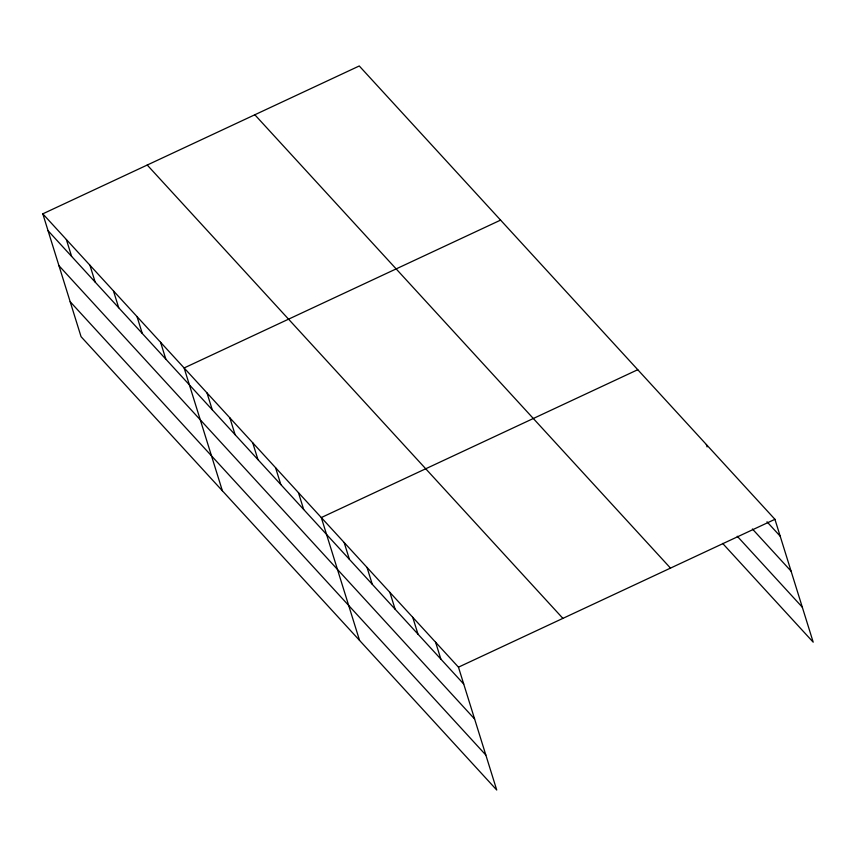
<?xml version="1.0" encoding="UTF-8"?>
<svg xmlns="http://www.w3.org/2000/svg" width="856" height="856" viewBox="0 0 856 856"><rect width="100%" height="100%" fill="white"/><g stroke="black" fill="none" stroke-linecap="round" stroke-linejoin="round"><path stroke-width="1.28" d="M42.8 213.829L458.463 667.166L496.737 790.024L81.063 336.686L42.8 213.829L359.263 65.976L774.937 519.314L813.2 642.171L722.635 543.4M500.589 220.11L184.126 367.962L222.389 490.83M637.763 369.706L321.3 517.559L359.563 640.427M458.463 667.166L774.937 519.314M766.997 521.796L780.191 536.188M752.392 528.965L791.083 571.166M737.241 536.231L802.307 607.193M254.831 114.768L670.494 568.106M147.232 165.037L562.895 618.374M48.054 230.703L463.727 684.04M58.946 265.681L474.62 719.019M70.171 301.719L485.844 755.056M706.35 444.51L707.099 446.918M435.608 642.235L440.861 659.109M412.742 617.294L417.995 634.178M389.876 592.363L395.14 609.237M367.021 567.432L372.274 584.306M344.155 542.501L349.419 559.375M298.434 492.628L303.687 509.513M275.568 467.697L280.832 484.571M252.713 442.766L257.966 459.64M229.847 417.835L235.111 434.709M206.992 392.893L212.245 409.778M160.575 342.272L165.829 359.156M137.014 316.581L142.278 333.466M113.463 290.901L118.717 307.775M89.912 265.21L95.166 282.084M66.351 239.519L71.615 256.393"/></g></svg>
